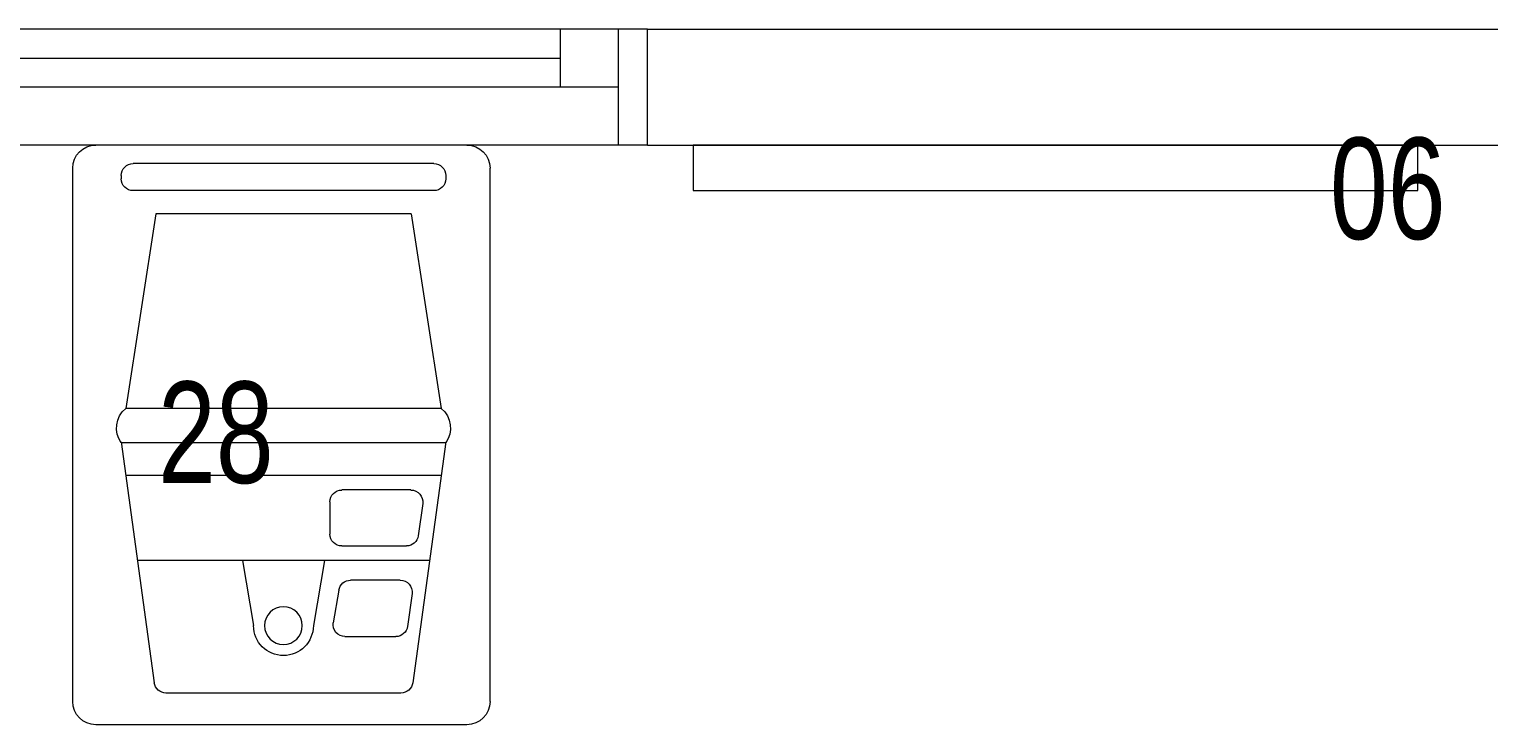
# Model space of a CAD drawing. Header units: millimetres. Extents: x -2143172 to 5255, y -610845 to 279739.
# Drawn here: x -1257832 to -1256573, y -27465 to -26865 of the extents above; entities that cross this region are included whole.
import ezdxf

# ---------------------------------------------------------------- set-up
doc = ezdxf.new("R2010")
doc.units = ezdxf.units.MM
doc.header["$LTSCALE"] = 30
doc.layers.get('0').update_dxf_attribs({"lineweight": 5})
for name, color, linetype, lineweight in [('72_EGR_EQP_TAG', 142, 'Continuous', 5), ('Aluminum', 7, 'Continuous', 5), ('LOADING', 163, 'Continuous', 5), ('Walls', 32, 'Continuous', 5)]:
    doc.layers.add(name, color=color, linetype=linetype, lineweight=lineweight)
doc.styles.add('X3G_ENTITY_257CFD', font='swisscl.ttf', dxfattribs={"height": 200})

# ---------------------------------------------------------------- blocks, each defined once
blk = doc.blocks.new('*X58')
at = {"color": 0}
for p, q in [((5, 3), (5, 3)), ((5, 3), (5, 3)), ((5, 3), (5, 3)), ((5, 3), (5, 3)), ((5, 3), (5, 3)), ((5, 3), (5, 3)), ((5, 3), (5, 3)), ((5, 3), (5, 3)), ((5, 3), (5, 3)), ((5, 3), (5, 3)), ((5, 3), (5, 3)), ((5, 3), (5, 3)), ((5, 3), (5, 3)), ((5, 3), (5, 3)), ((5, 3), (5, 3)), ((5, 3), (5, 3)), ((5, 3), (5, 3)), ((5, 3), (5, 3)), ((5, 3), (5, 3)), ((5, 3), (5, 3)), ((5, 3), (5, 3)), ((5, 3), (5, 3)), ((5, 3), (5, 3)), ((5, 3), (5, 3)), ((5, 3), (5, 3)), ((5, 3), (5, 3)), ((5, 3), (5, 3)), ((5, 3), (5, 3)), ((5, 3), (5, 3)), ((5, 3), (5, 3)), ((5, 3), (5, 3)), ((5, 3), (5, 3)), ((5, 3), (5, 3)), ((5, 3), (5, 3)), ((5, 3), (5, 3)), ((5, 3), (5, 3)), ((5, 3), (5, 3)), ((5, 3), (5, 3)), ((5, 3), (5, 3)), ((5, 3), (5, 3)), ((5, 3), (5, 3)), ((5, 3), (5, 3)), ((5, 3), (5, 3)), ((5, 3), (5, 3)), ((5, 3), (5, 3)), ((5, 3), (5, 3)), ((5, 3), (5, 3)), ((5, 3), (5, 3)), ((5, 3), (5, 3)), ((5, 3), (5, 3)), ((5, 3), (5, 3)), ((5, 3), (5, 3)), ((5, 3), (5, 3)), ((5, 3), (5, 3)), ((5, 3), (5, 3)), ((5, 3), (5, 3)), ((5, 3), (5, 3)), ((5, 3), (5, 3)), ((5, 3), (5, 3)), ((5, 3), (5, 3)), ((5, 3), (5, 3)), ((5, 3), (5, 3)), ((5, 3), (5, 3)), ((5, 3), (5, 3)), ((5, 3), (5, 3)), ((5, 3), (5, 3)), ((6, 3), (5, 3)), ((5, 3), (5, 3)), ((6, 3), (5, 3)), ((5, 3), (5, 3)), ((6, 3), (5, 3)), ((5, 3), (5, 3)), ((6, 3), (5, 3)), ((5, 3), (5, 3)), ((5, 3), (5, 3)), ((5, 3), (5, 3)), ((5, 3), (5, 3)), ((5, 3), (5, 3)), ((5, 3), (5, 3)), ((5, 3), (5, 3)), ((5, 3), (5, 3)), ((5, 3), (5, 3)), ((5, 3), (5, 3)), ((5, 3), (5, 3)), ((5, 3), (5, 3)), ((5, 3), (5, 3)), ((5, 3), (5, 3)), ((5, 3), (5, 3)), ((5, 3), (5, 3)), ((5, 3), (5, 3)), ((5, 3), (5, 3)), ((5, 3), (5, 3)), ((5, 3), (5, 3)), ((5, 3), (5, 3)), ((5, 3), (5, 3)), ((5, 3), (5, 3)), ((6, 3), (6, 3)), ((6, 3), (6, 3)), ((6, 3), (6, 3)), ((6, 3), (6, 3)), ((6, 3), (6, 3)), ((6, 3), (6, 3)), ((6, 3), (6, 3)), ((6, 3), (6, 3)), ((6, 3), (6, 3)), ((6, 3), (6, 3)), ((6, 3), (6, 3)), ((6, 3), (6, 3)), ((6, 3), (6, 3)), ((6, 3), (6, 3)), ((6, 3), (6, 3)), ((6, 3), (6, 3)), ((6, 3), (6, 3)), ((6, 3), (6, 3)), ((6, 3), (6, 3)), ((6, 3), (6, 3)), ((6, 3), (6, 3)), ((6, 3), (6, 3)), ((6, 3), (6, 3)), ((6, 3), (6, 3)), ((6, 3), (6, 3)), ((6, 3), (6, 3)), ((6, 3), (6, 3)), ((6, 3), (6, 3)), ((6, 3), (6, 3)), ((6, 3), (6, 3)), ((6, 3), (6, 3)), ((6, 3), (6, 3)), ((6, 3), (6, 3)), ((6, 3), (6, 3)), ((6, 3), (6, 3)), ((6, 3), (6, 3)), ((6, 3), (6, 3)), ((6, 3), (6, 3)), ((6, 3), (6, 3)), ((6, 3), (6, 3)), ((6, 3), (6, 3)), ((6, 3), (6, 3)), ((6, 3), (6, 3)), ((6, 3), (6, 3)), ((6, 3), (6, 3)), ((6, 3), (6, 3)), ((6, 3), (6, 3)), ((6, 3), (6, 3)), ((6, 3), (6, 3)), ((6, 3), (6, 3)), ((6, 3), (6, 3)), ((6, 3), (6, 3)), ((6, 3), (6, 3)), ((6, 3), (6, 3)), ((6, 3), (6, 3)), ((6, 3), (6, 3)), ((6, 3), (6, 3)), ((6, 3), (6, 3)), ((6, 3), (6, 3)), ((6, 3), (6, 3)), ((6, 3), (6, 3)), ((6, 3), (6, 3)), ((6, 3), (6, 3)), ((6, 3), (6, 3)), ((6, 3), (6, 3)), ((6, 3), (6, 3)), ((6, 3), (6, 3)), ((6, 3), (6, 3)), ((6, 3), (6, 3)), ((6, 3), (6, 3)), ((6, 3), (6, 3)), ((6, 3), (6, 3)), ((6, 3), (6, 3)), ((6, 3), (6, 3)), ((6, 3), (6, 3)), ((6, 3), (6, 3)), ((6, 3), (6, 3)), ((6, 3), (6, 3)), ((6, 3), (6, 3)), ((6, 3), (6, 3)), ((6, 3), (6, 3)), ((6, 3), (6, 3)), ((6, 3), (6, 3)), ((6, 3), (6, 3)), ((6, 3), (6, 3)), ((6, 3), (6, 3)), ((6, 3), (6, 3)), ((6, 3), (6, 3)), ((6, 3), (6, 3)), ((6, 3), (6, 3)), ((6, 3), (6, 3)), ((6, 3), (6, 3)), ((6, 3), (6, 3)), ((6, 3), (6, 3)), ((6, 3), (6, 3)), ((6, 3), (6, 3)), ((6, 3), (6, 3)), ((6, 3), (6, 3)), ((6, 3), (6, 3)), ((6, 3), (6, 3)), ((6, 3), (6, 3)), ((6, 3), (6, 3)), ((6, 3), (6, 3)), ((6, 3), (6, 3)), ((6, 3), (6, 3)), ((6, 3), (6, 3)), ((6, 3), (6, 3)), ((6, 3), (6, 3)), ((6, 3), (6, 3)), ((6, 3), (6, 3)), ((6, 3), (6, 3)), ((6, 3), (6, 3)), ((6, 3), (6, 3)), ((6, 3), (6, 3)), ((6, 3), (6, 3)), ((6, 3), (6, 3)), ((6, 3), (6, 3)), ((6, 3), (6, 3)), ((6, 3), (6, 3)), ((6, 3), (6, 3)), ((6, 3), (6, 3)), ((6, 3), (6, 3)), ((6, 3), (6, 3)), ((6, 3), (6, 3)), ((6, 3), (6, 3)), ((6, 3), (6, 3)), ((6, 3), (6, 3)), ((6, 3), (6, 3)), ((6, 3), (6, 3)), ((6, 3), (6, 3)), ((6, 3), (6, 3)), ((6, 3), (6, 3)), ((6, 3), (6, 3)), ((6, 3), (6, 3)), ((6, 3), (6, 3)), ((6, 3), (6, 3)), ((6, 3), (6, 3)), ((6, 3), (6, 3)), ((6, 3), (6, 3)), ((6, 3), (6, 3)), ((6, 3), (6, 3)), ((6, 3), (6, 3)), ((6, 3), (6, 3)), ((6, 3), (6, 3)), ((6, 3), (6, 3)), ((6, 3), (6, 3)), ((6, 3), (6, 3)), ((6, 3), (6, 3)), ((6, 3), (6, 3)), ((6, 3), (6, 3)), ((6, 3), (6, 3)), ((6, 3), (6, 3)), ((6, 3), (6, 3)), ((6, 3), (6, 3)), ((6, 3), (6, 3)), ((6, 3), (6, 3)), ((6, 3), (6, 3)), ((6, 3), (6, 3)), ((6, 3), (6, 3)), ((6, 3), (6, 3)), ((6, 3), (6, 3)), ((6, 3), (6, 3)), ((6, 3), (6, 3)), ((6, 3), (6, 3)), ((6, 3), (6, 3)), ((6, 3), (6, 3)), ((6, 3), (6, 3)), ((6, 3), (6, 3)), ((6, 3), (6, 3)), ((6, 3), (6, 3)), ((6, 3), (6, 3)), ((6, 3), (6, 3)), ((6, 3), (6, 3)), ((6, 3), (6, 3)), ((6, 3), (6, 3)), ((6, 3), (6, 3)), ((6, 3), (6, 3)), ((6, 3), (6, 3)), ((6, 3), (6, 3)), ((6, 3), (6, 3)), ((6, 3), (6, 3)), ((6, 3), (6, 3)), ((6, 3), (6, 3)), ((6, 3), (6, 3)), ((6, 3), (6, 3)), ((6, 3), (6, 3)), ((6, 3), (6, 3)), ((6, 3), (6, 3)), ((6, 3), (6, 3)), ((6, 3), (6, 3)), ((6, 3), (6, 3)), ((6, 3), (6, 3)), ((6, 3), (6, 3)), ((6, 3), (6, 3)), ((6, 3), (6, 3)), ((6, 3), (6, 3)), ((6, 3), (6, 3)), ((6, 3), (6, 3)), ((6, 3), (6, 3)), ((6, 3), (6, 3)), ((6, 3), (6, 3)), ((6, 3), (6, 3)), ((6, 3), (6, 3)), ((6, 3), (6, 3)), ((6, 3), (5, 3)), ((6, 3), (5, 3)), ((6, 3), (5, 3)), ((6, 3), (5, 3)), ((6, 3), (5, 3)), ((6, 3), (6, 3)), ((6, 3), (6, 3)), ((6, 3), (6, 3)), ((6, 3), (6, 3)), ((6, 3), (6, 3)), ((6, 3), (6, 3)), ((6, 3), (6, 3)), ((6, 3), (6, 3)), ((6, 3), (6, 3)), ((6, 3), (6, 3)), ((6, 3), (6, 3)), ((6, 3), (6, 3)), ((6, 3), (6, 3)), ((6, 3), (6, 3)), ((6, 3), (6, 3)), ((6, 3), (6, 3)), ((6, 3), (6, 3)), ((6, 3), (6, 3)), ((6, 3), (6, 3)), ((6, 3), (6, 3)), ((6, 3), (6, 3)), ((6, 3), (6, 3)), ((6, 3), (6, 3)), ((6, 3), (6, 3)), ((6, 3), (6, 3)), ((6, 3), (6, 3)), ((6, 3), (6, 3)), ((6, 3), (6, 3)), ((6, 3), (6, 3)), ((6, 3), (6, 3)), ((6, 3), (6, 3)), ((6, 3), (6, 3)), ((6, 3), (6, 3)), ((6, 3), (6, 3)), ((6, 3), (6, 3)), ((6, 3), (6, 3)), ((6, 3), (6, 3)), ((6, 3), (6, 3)), ((6, 3), (6, 3)), ((6, 3), (6, 3)), ((6, 3), (6, 3)), ((6, 3), (6, 3)), ((6, 3), (6, 3)), ((6, 3), (6, 3)), ((6, 3), (6, 3)), ((6, 3), (6, 3)), ((6, 3), (6, 3)), ((6, 3), (6, 3)), ((6, 3), (6, 3)), ((6, 3), (6, 3)), ((6, 3), (6, 3)), ((6, 3), (6, 3)), ((6, 3), (6, 3)), ((6, 3), (6, 3)), ((6, 3), (6, 3)), ((6, 3), (6, 3)), ((6, 3), (6, 3)), ((6, 3), (6, 3)), ((6, 3), (6, 3)), ((6, 3), (6, 3)), ((6, 3), (6, 3)), ((6, 3), (6, 3)), ((6, 3), (6, 3)), ((6, 3), (6, 3)), ((6, 3), (6, 3)), ((6, 3), (6, 3)), ((6, 3), (6, 3)), ((6, 3), (6, 3)), ((6, 3), (6, 3)), ((6, 3), (6, 3)), ((6, 3), (6, 3)), ((6, 3), (6, 3)), ((6, 3), (6, 3)), ((6, 3), (6, 3)), ((6, 3), (6, 3)), ((6, 3), (6, 3)), ((6, 3), (6, 3)), ((6, 3), (6, 3)), ((6, 3), (6, 3)), ((6, 3), (6, 3)), ((6, 3), (6, 3)), ((6, 3), (6, 3)), ((6, 3), (6, 3)), ((6, 3), (6, 3)), ((6, 3), (6, 3)), ((6, 3), (6, 3)), ((6, 3), (6, 3)), ((6, 3), (6, 3)), ((6, 3), (6, 3)), ((6, 3), (6, 3)), ((6, 3), (6, 3)), ((6, 3), (6, 3)), ((6, 3), (6, 3)), ((6, 3), (6, 3)), ((6, 3), (6, 3)), ((6, 3), (6, 3)), ((6, 3), (6, 3)), ((6, 3), (6, 3)), ((6, 3), (6, 3)), ((6, 3), (6, 3)), ((6, 3), (6, 3)), ((6, 3), (6, 3)), ((6, 3), (6, 3)), ((6, 3), (6, 3)), ((6, 3), (6, 3)), ((6, 3), (6, 3)), ((6, 3), (6, 3)), ((6, 3), (6, 3)), ((6, 3), (6, 3)), ((6, 3), (6, 3)), ((6, 3), (6, 3)), ((6, 3), (6, 3)), ((6, 3), (6, 3)), ((6, 3), (6, 3)), ((6, 3), (6, 3)), ((6, 3), (6, 3)), ((6, 3), (6, 3)), ((6, 3), (6, 3)), ((6, 3), (6, 3)), ((6, 3), (6, 3)), ((6, 3), (6, 3)), ((6, 3), (6, 3)), ((6, 3), (6, 3)), ((6, 3), (6, 3)), ((6, 3), (6, 3)), ((6, 3), (6, 3)), ((6, 3), (6, 3)), ((6, 3), (6, 3)), ((6, 3), (6, 3)), ((6, 3), (6, 3)), ((6, 3), (6, 3)), ((6, 3), (6, 3)), ((6, 3), (6, 3)), ((6, 3), (6, 3)), ((6, 3), (6, 3)), ((6, 3), (6, 3)), ((6, 3), (6, 3)), ((6, 3), (6, 3)), ((6, 3), (6, 3)), ((6, 3), (6, 3)), ((6, 3), (6, 3)), ((6, 3), (6, 3)), ((6, 3), (6, 3)), ((6, 3), (6, 3)), ((6, 3), (6, 3)), ((6, 3), (6, 3)), ((6, 3), (6, 3)), ((6, 3), (6, 3)), ((6, 3), (6, 3)), ((6, 3), (6, 3)), ((6, 3), (6, 3)), ((6, 3), (6, 3)), ((6, 3), (6, 3)), ((6, 3), (6, 3)), ((6, 3), (6, 3)), ((6, 3), (6, 3)), ((6, 3), (6, 3)), ((6, 3), (6, 3)), ((6, 3), (6, 3)), ((6, 3), (6, 3)), ((6, 3), (6, 3)), ((6, 3), (6, 3)), ((6, 3), (6, 3)), ((6, 3), (6, 3)), ((6, 3), (6, 3)), ((6, 3), (6, 3)), ((6, 3), (6, 3)), ((6, 3), (6, 3)), ((6, 3), (6, 3)), ((6, 3), (6, 3)), ((6, 3), (6, 3)), ((6, 3), (6, 3)), ((6, 3), (6, 3)), ((6, 3), (6, 3)), ((6, 3), (6, 3)), ((6, 3), (6, 3)), ((6, 3), (6, 3)), ((6, 3), (6, 3)), ((6, 3), (6, 3)), ((6, 3), (6, 3)), ((6, 3), (6, 3)), ((6, 3), (6, 3)), ((6, 3), (6, 3)), ((6, 3), (6, 3)), ((6, 3), (6, 3)), ((6, 3), (6, 3)), ((6, 3), (6, 3)), ((6, 3), (6, 3)), ((6, 3), (6, 3)), ((6, 3), (6, 3)), ((6, 3), (6, 3)), ((6, 3), (6, 3)), ((6, 3), (6, 3)), ((6, 3), (6, 3)), ((6, 3), (6, 3)), ((6, 3), (6, 3)), ((6, 3), (6, 3)), ((6, 3), (6, 3)), ((6, 3), (6, 3)), ((6, 3), (6, 3)), ((6, 3), (6, 3)), ((6, 3), (6, 3)), ((6, 3), (6, 3)), ((6, 3), (6, 3)), ((6, 3), (6, 3)), ((6, 3), (6, 3)), ((6, 3), (6, 3)), ((6, 3), (6, 3)), ((6, 3), (6, 3)), ((6, 3), (6, 3)), ((6, 3), (6, 3)), ((6, 3), (6, 3)), ((6, 3), (6, 3)), ((6, 3), (6, 3)), ((6, 3), (6, 3)), ((6, 3), (6, 3)), ((6, 3), (6, 3)), ((6, 3), (6, 3)), ((6, 3), (6, 3)), ((6, 3), (6, 3)), ((6, 3), (6, 3)), ((6, 3), (6, 3)), ((6, 3), (6, 3)), ((6, 3), (6, 3)), ((6, 3), (6, 3)), ((6, 3), (6, 3)), ((6, 3), (6, 3)), ((6, 3), (6, 3)), ((6, 3), (6, 3)), ((6, 3), (6, 3)), ((6, 3), (6, 3)), ((6, 3), (6, 3)), ((6, 3), (6, 3)), ((6, 3), (6, 3)), ((6, 3), (6, 3)), ((6, 3), (6, 3)), ((6, 3), (6, 3)), ((6, 3), (6, 3)), ((6, 3), (6, 3)), ((6, 3), (6, 3)), ((6, 3), (6, 3)), ((6, 3), (6, 3)), ((6, 3), (6, 3)), ((6, 3), (6, 3)), ((6, 3), (6, 3)), ((6, 3), (6, 3)), ((6, 3), (6, 3)), ((6, 3), (6, 3)), ((6, 3), (6, 3)), ((6, 3), (6, 3)), ((6, 3), (6, 3)), ((6, 3), (6, 3)), ((6, 3), (6, 3)), ((6, 3), (6, 3)), ((6, 3), (6, 3)), ((6, 3), (6, 3)), ((6, 3), (6, 3)), ((6, 3), (6, 3)), ((6, 3), (6, 3)), ((6, 3), (6, 3)), ((6, 3), (6, 3)), ((6, 3), (6, 3)), ((6, 3), (6, 3)), ((6, 3), (6, 3)), ((6, 3), (6, 3)), ((6, 3), (6, 3)), ((6, 3), (6, 3)), ((6, 3), (6, 3)), ((6, 3), (6, 3)), ((6, 3), (6, 3)), ((6, 3), (6, 3)), ((6, 3), (6, 3)), ((6, 3), (6, 3)), ((6, 3), (6, 3)), ((6, 3), (6, 3)), ((6, 3), (6, 3)), ((6, 3), (6, 3)), ((6, 3), (6, 3)), ((6, 3), (6, 3)), ((6, 3), (6, 3)), ((6, 3), (6, 3)), ((6, 3), (6, 3)), ((6, 3), (6, 3)), ((6, 3), (6, 3)), ((6, 3), (6, 3)), ((6, 3), (6, 3)), ((6, 3), (6, 3)), ((6, 3), (6, 3)), ((6, 3), (6, 3)), ((6, 3), (6, 3)), ((6, 3), (6, 3)), ((6, 3), (6, 3)), ((6, 3), (6, 3)), ((6, 3), (6, 3)), ((6, 3), (6, 3)), ((6, 3), (6, 3)), ((6, 3), (6, 3)), ((6, 3), (6, 3)), ((6, 3), (6, 3)), ((6, 3), (6, 3)), ((6, 3), (6, 3)), ((6, 3), (6, 3)), ((6, 3), (6, 3)), ((6, 3), (6, 3)), ((6, 3), (6, 3)), ((6, 3), (6, 3)), ((6, 3), (6, 3)), ((6, 3), (6, 3)), ((6, 3), (6, 3)), ((6, 3), (6, 3)), ((6, 3), (6, 3)), ((6, 3), (6, 3)), ((6, 3), (6, 3)), ((6, 3), (6, 3)), ((6, 3), (6, 3)), ((6, 3), (6, 3)), ((6, 3), (6, 3))]:
    blk.add_line(p, q, dxfattribs=at)
blk = doc.blocks.new('*X59')
at = {"color": 0}
for p, q in [((13, 1), (13, 1)), ((13, 1), (13, 1)), ((13, 1), (13, 1)), ((13, 1), (13, 1)), ((13, 1), (13, 1)), ((13, 1), (13, 1)), ((13, 1), (13, 1)), ((13, 1), (13, 1)), ((13, 1), (13, 1)), ((13, 1), (13, 1)), ((13, 1), (13, 1)), ((13, 1), (13, 1)), ((13, 1), (13, 1)), ((13, 1), (13, 1)), ((13, 1), (13, 1)), ((13, 1), (14, 1)), ((13, 1), (14, 1)), ((13, 1), (14, 1)), ((13, 1), (13, 1)), ((13, 1), (13, 1)), ((13, 1), (13, 1)), ((13, 1), (13, 1)), ((13, 1), (13, 1)), ((13, 1), (13, 1)), ((13, 1), (13, 1)), ((13, 1), (13, 1)), ((13, 1), (13, 1)), ((13, 1), (13, 1)), ((13, 1), (13, 1)), ((13, 1), (13, 1)), ((13, 1), (13, 1)), ((13, 1), (13, 1)), ((13, 1), (13, 1)), ((13, 1), (13, 1)), ((13, 1), (13, 1)), ((13, 1), (13, 1)), ((13, 1), (13, 1)), ((13, 1), (13, 1)), ((13, 1), (13, 1)), ((13, 1), (13, 1)), ((13, 1), (13, 1)), ((13, 1), (13, 1)), ((13, 1), (13, 1)), ((13, 1), (13, 1)), ((13, 1), (13, 1)), ((13, 1), (13, 1)), ((13, 1), (13, 1)), ((13, 1), (13, 1)), ((13, 1), (13, 1)), ((13, 1), (13, 1)), ((13, 1), (13, 1)), ((13, 1), (13, 1)), ((13, 1), (13, 1)), ((13, 1), (13, 1)), ((13, 1), (13, 1)), ((13, 1), (13, 1)), ((13, 1), (13, 1)), ((13, 1), (13, 1)), ((13, 1), (13, 1)), ((13, 1), (13, 1)), ((13, 1), (13, 1)), ((13, 1), (13, 1)), ((13, 1), (13, 1)), ((13, 1), (13, 1)), ((13, 1), (13, 1)), ((13, 1), (13, 1)), ((13, 1), (13, 1)), ((13, 1), (13, 1)), ((13, 1), (13, 1)), ((13, 1), (13, 1)), ((13, 1), (13, 1)), ((13, 1), (13, 1)), ((13, 1), (13, 1)), ((13, 1), (13, 1)), ((13, 1), (13, 1)), ((13, 1), (13, 1)), ((13, 1), (13, 1)), ((13, 1), (13, 1)), ((13, 1), (13, 1)), ((13, 1), (13, 1)), ((13, 1), (13, 1)), ((13, 1), (13, 1)), ((13, 1), (13, 1)), ((13, 1), (13, 1)), ((13, 1), (13, 1)), ((13, 1), (13, 1)), ((13, 1), (13, 1)), ((13, 1), (13, 1)), ((13, 1), (13, 1)), ((13, 1), (13, 1)), ((13, 1), (13, 1)), ((13, 1), (13, 1)), ((13, 1), (13, 1)), ((13, 1), (13, 1)), ((13, 1), (13, 1)), ((13, 1), (13, 1)), ((13, 1), (13, 1)), ((13, 1), (13, 1)), ((13, 1), (13, 1)), ((13, 1), (13, 1)), ((13, 1), (13, 1)), ((13, 1), (13, 1)), ((13, 1), (13, 1)), ((13, 1), (13, 1)), ((13, 1), (13, 1)), ((13, 1), (13, 1)), ((13, 1), (13, 1)), ((13, 1), (13, 1)), ((13, 1), (13, 1)), ((13, 1), (13, 1)), ((13, 1), (13, 1)), ((13, 1), (13, 1)), ((13, 1), (13, 1)), ((13, 1), (13, 1)), ((13, 1), (13, 1)), ((13, 1), (13, 1)), ((13, 1), (13, 1)), ((13, 1), (13, 1)), ((13, 1), (13, 1)), ((13, 1), (13, 1)), ((13, 1), (13, 1)), ((13, 1), (13, 1)), ((13, 1), (13, 1)), ((13, 1), (14, 1)), ((13, 0), (13, 0)), ((13, 0), (13, 0)), ((13, 0), (13, 0)), ((13, 0), (13, 0)), ((13, 0), (13, 0)), ((13, 0), (13, 0)), ((13, 0), (13, 0)), ((13, 0), (13, 0)), ((13, 0), (13, 0)), ((13, 0), (13, 0)), ((13, 0), (13, 0)), ((13, 0), (13, 0)), ((13, 0), (13, 0)), ((13, 0), (13, 0)), ((13, 0), (13, 0)), ((13, 0), (13, 0)), ((13, 0), (13, 0)), ((13, 0), (13, 0)), ((13, 0), (13, 0)), ((13, 0), (13, 0)), ((13, 0), (13, 0)), ((13, 0), (13, 0)), ((13, 0), (13, 0)), ((13, 0), (13, 0)), ((13, 0), (13, 0)), ((13, 0), (13, 0)), ((13, 0), (13, 0)), ((13, 0), (13, 0)), ((13, 0), (13, 0)), ((13, 0), (13, 0)), ((13, 0), (13, 0)), ((13, 0), (13, 0)), ((13, 0), (13, 0)), ((13, 0), (13, 0)), ((13, 0), (13, 0)), ((13, 0), (13, 0)), ((13, 0), (13, 0)), ((13, 0), (13, 0)), ((13, 0), (13, 0)), ((13, 0), (13, 0)), ((13, 0), (13, 0)), ((13, 0), (13, 0)), ((13, 0), (13, 0)), ((13, 0), (13, 0)), ((13, 0), (13, 0)), ((13, 0), (13, 0)), ((13, 0), (13, 0)), ((13, 0), (13, 0)), ((13, 0), (14, 0)), ((13, 0), (14, 0)), ((13, 0), (13, 0)), ((13, 0), (14, 0)), ((14, 1), (14, 1)), ((14, 1), (14, 1)), ((14, 1), (14, 1)), ((14, 1), (14, 1)), ((14, 1), (14, 1)), ((14, 1), (14, 1)), ((14, 1), (14, 1)), ((14, 1), (14, 1)), ((14, 1), (14, 1)), ((14, 1), (14, 1)), ((14, 1), (14, 1)), ((14, 1), (14, 1)), ((14, 1), (14, 1)), ((14, 1), (14, 1)), ((14, 1), (14, 1)), ((14, 1), (14, 1)), ((14, 1), (14, 1)), ((14, 1), (14, 1)), ((14, 1), (14, 1)), ((14, 1), (14, 1)), ((14, 1), (14, 1)), ((14, 1), (14, 1)), ((14, 1), (14, 1)), ((14, 1), (14, 1)), ((14, 1), (14, 1)), ((14, 1), (14, 1)), ((14, 1), (14, 1)), ((14, 1), (14, 1)), ((14, 1), (14, 1)), ((14, 1), (14, 1)), ((14, 1), (14, 1)), ((14, 1), (14, 1)), ((14, 1), (14, 1)), ((14, 1), (14, 1)), ((14, 1), (14, 1)), ((14, 1), (14, 1)), ((14, 1), (14, 1)), ((14, 1), (14, 1)), ((14, 1), (14, 1)), ((14, 1), (14, 1)), ((14, 1), (14, 1)), ((14, 1), (14, 1)), ((14, 1), (14, 1)), ((14, 1), (14, 1)), ((14, 1), (14, 1)), ((14, 1), (14, 1)), ((14, 1), (14, 1)), ((14, 1), (14, 1)), ((14, 1), (14, 1)), ((14, 1), (14, 1)), ((14, 1), (14, 1)), ((14, 1), (14, 1)), ((14, 1), (14, 1)), ((14, 1), (14, 1)), ((14, 1), (14, 1)), ((14, 1), (14, 1)), ((14, 1), (14, 1)), ((14, 1), (14, 1)), ((14, 1), (14, 1)), ((14, 1), (14, 1)), ((14, 1), (14, 1)), ((14, 1), (14, 1)), ((14, 1), (14, 1)), ((14, 1), (14, 1)), ((14, 1), (14, 1)), ((14, 1), (14, 1)), ((14, 1), (14, 1)), ((14, 1), (14, 1)), ((14, 1), (14, 1)), ((14, 1), (14, 1)), ((14, 1), (14, 1)), ((14, 1), (14, 1)), ((14, 1), (14, 1)), ((14, 1), (14, 1)), ((14, 1), (14, 1)), ((14, 1), (14, 1)), ((14, 1), (14, 1)), ((14, 1), (14, 1)), ((14, 1), (14, 1)), ((14, 1), (14, 1)), ((14, 1), (14, 1)), ((14, 1), (14, 1)), ((14, 1), (14, 1)), ((14, 1), (14, 1)), ((14, 1), (14, 1)), ((14, 1), (14, 1)), ((14, 1), (14, 1)), ((14, 1), (14, 1)), ((14, 1), (14, 1)), ((14, 1), (14, 1)), ((14, 1), (14, 1)), ((14, 1), (14, 1)), ((14, 1), (14, 1)), ((14, 1), (14, 1)), ((14, 0), (14, 0)), ((14, 0), (14, 0)), ((14, 0), (14, 0)), ((14, 0), (14, 0)), ((14, 0), (14, 0)), ((14, 0), (14, 0)), ((14, 0), (14, 0)), ((14, 0), (14, 0)), ((14, 0), (14, 0)), ((14, 0), (14, 0)), ((14, 0), (14, 0)), ((14, 0), (14, 0)), ((14, 0), (14, 0)), ((14, 0), (14, 0)), ((14, 0), (14, 0)), ((14, 0), (14, 0)), ((14, 0), (14, 0)), ((14, 0), (14, 0)), ((14, 0), (14, 0)), ((14, 0), (14, 0)), ((14, 0), (14, 0)), ((14, 0), (14, 0)), ((14, 0), (14, 0)), ((14, 0), (14, 0)), ((14, 0), (14, 0)), ((14, 0), (14, 0)), ((14, 0), (14, 0)), ((14, 0), (14, 0)), ((14, 0), (14, 0)), ((14, 0), (14, 0)), ((14, 0), (14, 0)), ((14, 0), (14, 0)), ((14, 0), (14, 0)), ((14, 0), (14, 0)), ((14, 0), (14, 0)), ((14, 0), (14, 0)), ((14, 0), (14, 0)), ((14, 0), (14, 0)), ((14, 0), (14, 0)), ((14, 0), (14, 0)), ((14, 0), (14, 0)), ((14, 0), (14, 0)), ((14, 0), (14, 0)), ((14, 0), (14, 0)), ((14, 0), (14, 0)), ((14, 0), (14, 0)), ((14, 0), (14, 0)), ((14, 0), (14, 0)), ((13, 0), (13, 0)), ((13, 0), (14, 0)), ((13, 0), (13, 0)), ((13, 0), (14, 0)), ((13, 0), (13, 0)), ((13, 0), (14, 0)), ((13, 0), (13, 0)), ((13, 0), (13, 0)), ((13, 0), (13, 0)), ((13, 0), (13, 0)), ((13, 0), (14, 0)), ((13, 0), (13, 0)), ((13, 0), (14, 0)), ((13, 0), (13, 0)), ((13, 0), (14, 0)), ((13, 0), (13, 0)), ((13, 0), (14, 0)), ((13, 0), (13, 0)), ((13, 0), (14, 0)), ((13, 0), (13, 0)), ((13, 0), (14, 0)), ((13, 0), (13, 0)), ((13, 0), (14, 0)), ((13, 0), (13, 0)), ((13, 0), (13, 0)), ((13, 0), (13, 0)), ((13, 0), (14, 0)), ((13, 0), (13, 0)), ((13, 0), (14, 0)), ((13, 0), (13, 0)), ((13, 0), (14, 0)), ((13, 0), (13, 0)), ((13, 0), (14, 0)), ((13, 0), (13, 0)), ((13, 0), (13, 0)), ((13, 0), (13, 0)), ((13, 0), (13, 0)), ((13, 0), (13, 0)), ((13, 0), (13, 0)), ((13, 0), (13, 0)), ((13, 0), (13, 0)), ((13, 0), (13, 0)), ((13, 0), (13, 0)), ((13, 0), (13, 0)), ((13, 0), (13, 0)), ((13, 0), (13, 0)), ((13, 0), (13, 0)), ((13, 0), (13, 0)), ((13, 0), (13, 0)), ((13, 0), (13, 0)), ((13, 0), (13, 0)), ((13, 0), (13, 0)), ((13, 0), (13, 0)), ((13, 0), (13, 0)), ((13, 0), (13, 0)), ((13, 0), (13, 0)), ((13, 0), (13, 0)), ((13, 0), (13, 0)), ((13, 0), (13, 0)), ((13, 0), (13, 0)), ((13, 0), (13, 0)), ((13, 0), (13, 0)), ((13, 0), (13, 0)), ((13, 0), (13, 0)), ((13, -1), (13, -1)), ((13, -1), (13, -1)), ((13, -1), (13, -1)), ((13, -1), (13, -1)), ((13, -1), (13, -1)), ((13, -1), (14, -1)), ((13, -1), (13, -1)), ((14, 0), (14, 0)), ((14, 0), (14, 0)), ((14, 0), (14, 0)), ((14, 0), (14, 0)), ((14, 0), (14, 0)), ((14, 0), (14, 0)), ((14, 0), (14, 0)), ((14, 0), (14, 0)), ((14, 0), (14, 0)), ((14, 0), (14, 0)), ((14, 0), (14, 0)), ((14, 0), (14, 0)), ((14, 0), (14, 0)), ((14, 0), (14, 0)), ((14, 0), (14, 0)), ((13, 0), (14, 0)), ((14, 0), (14, 0)), ((14, 0), (14, 0)), ((14, 0), (14, 0)), ((14, 0), (14, 0)), ((14, 0), (14, 0)), ((14, 0), (14, 0)), ((14, 0), (14, 0)), ((14, 0), (14, 0)), ((14, 0), (14, 0)), ((14, 0), (14, 0)), ((14, 0), (14, 0)), ((14, 0), (14, 0)), ((14, 0), (14, 0)), ((14, 0), (14, 0)), ((14, 0), (14, 0)), ((14, 0), (14, 0)), ((14, 0), (14, 0)), ((14, 0), (14, 0)), ((14, 0), (14, 0)), ((14, 0), (14, 0)), ((14, 0), (14, 0)), ((14, 0), (14, 0)), ((14, 0), (14, 0)), ((14, 0), (14, 0)), ((14, 0), (14, 0)), ((14, 0), (14, 0)), ((14, 0), (14, 0)), ((14, 0), (14, 0)), ((14, 0), (14, 0)), ((14, 0), (14, 0)), ((14, 0), (14, 0)), ((14, 0), (14, 0)), ((14, 0), (14, 0)), ((14, 0), (14, 0)), ((14, -1), (14, -1)), ((14, -1), (14, -1)), ((14, -1), (14, -1)), ((14, -1), (14, -1)), ((14, -1), (14, -1))]:
    blk.add_line(p, q, dxfattribs=at)
blk = doc.blocks.new('ME13380B-P')
for p, q in [((-0.16, 0.5), (0.16, 0.5)), ((-0.18, 0.02), (-0.18, 0.48)), ((-0.1316, 0.484), (0.1279, 0.484)), ((0.18, 0.02), (0.18, 0.48)), ((-0.1418, 0.4738), (-0.1418, 0.4709)), ((0.1382, 0.4738), (0.1382, 0.4709)), ((-0.1316, 0.4607), (0.1279, 0.4607)), ((-0.1121, 0.4407), (-0.1379, 0.2729)), ((-0.1121, 0.4407), (0.1084, 0.4407)), ((0.1084, 0.4407), (0.1342, 0.2729)), ((-0.1379, 0.2729), (0.1342, 0.2729)), ((-0.1418, 0.244), (-0.1133, 0.0362)), ((-0.1417, 0.2432), (0.138, 0.2432)), ((0.1382, 0.244), (0.1096, 0.0362)), ((-0.1379, 0.2151), (0.1342, 0.2151)), ((-0.1118, 0.2026), (-0.0521, 0.2026)), ((-0.122, 0.1909), (-0.1181, 0.163)), ((-0.0418, 0.1923), (-0.0418, 0.1644)), ((-0.108, 0.1541), (-0.0521, 0.1541)), ((-0.1278, 0.1416), (0.1241, 0.1416)), ((-0.0371, 0.1416), (-0.0277, 0.0855)), ((0.0334, 0.1416), (0.024, 0.0855)), ((-0.1026, 0.1248), (-0.0597, 0.1248)), ((-0.0496, 0.1162), (-0.0448, 0.088)), ((-0.1128, 0.1131), (-0.1089, 0.0849)), ((-0.0549, 0.076), (-0.0988, 0.076)), ((-0.1032, 0.0273), (0.0995, 0.0273)), ((-0.16, 0), (0.16, 0))]:
    blk.add_line(p, q)
for points in [[(0.1084, 0.4407), (0.1084, 0.4407), (0.1084, 0.4407), (0.1084, 0.4407), (0.1084, 0.4407), (0.1084, 0.4407), (0.1084, 0.4407), (0.1084, 0.4407), (0.1084, 0.4407), (0.1084, 0.4407), (0.1084, 0.4407), (0.1084, 0.4407), (0.1084, 0.4407), (0.1084, 0.4407), (0.1084, 0.4407), (0.1084, 0.4407), (0.1084, 0.4407), (0.1084, 0.4407), (0.1084, 0.4407), (0.1084, 0.4407), (0.1084, 0.4407), (0.1084, 0.4407), (0.1084, 0.4407), (0.1084, 0.4407), (0.1084, 0.4407), (0.1084, 0.4407), (0.1084, 0.4407), (0.1084, 0.4407), (0.1084, 0.4407), (0.1084, 0.4407), (0.1084, 0.4407), (0.1084, 0.4407), (0.1084, 0.4407), (0.1084, 0.4407), (0.1084, 0.4407), (0.1084, 0.4407), (0.1084, 0.4407), (0.1084, 0.4407), (0.1084, 0.4407), (0.1084, 0.4407), (0.1084, 0.4407), (0.1084, 0.4407), (0.1084, 0.4407), (0.1084, 0.4407), (0.1084, 0.4407), (0.1084, 0.4407), (0.1084, 0.4407), (0.1084, 0.4407), (0.1084, 0.4407), (0.1084, 0.4407), (0.1084, 0.4407), (0.1084, 0.4407), (0.1084, 0.4407), (0.1084, 0.4407), (0.1084, 0.4407), (0.1084, 0.4407), (0.1084, 0.4407), (0.1084, 0.4407), (0.1084, 0.4407), (0.1084, 0.4407), (0.1084, 0.4407), (0.1084, 0.4407), (0.1084, 0.4407), (0.1084, 0.4407), (0.1084, 0.4407), (0.1084, 0.4407), (0.1084, 0.4407), (0.1084, 0.4407), (0.1084, 0.4407), (0.1084, 0.4407), (0.1084, 0.4407), (0.1084, 0.4407), (0.1084, 0.4407), (0.1084, 0.4407), (0.1084, 0.4407), (0.1084, 0.4407), (0.1084, 0.4407), (0.1084, 0.4407), (0.1084, 0.4407), (0.1084, 0.4407), (0.1084, 0.4407), (0.1084, 0.4407), (0.1084, 0.4407), (0.1084, 0.4407), (0.1084, 0.4407), (0.1084, 0.4407), (0.1084, 0.4407), (0.1084, 0.4407), (0.1084, 0.4407), (0.1084, 0.4407), (0.1084, 0.4407), (0.1084, 0.4407), (0.1084, 0.4407), (0.1084, 0.4407), (0.1084, 0.4407), (0.1084, 0.4407), (0.1084, 0.4407), (0.1084, 0.4407), (0.1084, 0.4407), (0.1084, 0.4407), (0.1084, 0.4407), (0.1084, 0.4407), (0.1084, 0.4407), (0.1084, 0.4407), (0.1084, 0.4407), (0.1084, 0.4407), (0.1084, 0.4407), (0.1084, 0.4407), (0.1084, 0.4407), (0.1084, 0.4407), (0.1084, 0.4407), (0.1084, 0.4407), (0.1084, 0.4407), (0.1084, 0.4407), (0.1084, 0.4407), (0.1084, 0.4407), (0.1084, 0.4407), (0.1084, 0.4407), (0.1084, 0.4407), (0.1084, 0.4407), (0.1084, 0.4407), (0.1084, 0.4407), (0.1084, 0.4407), (0.1084, 0.4407), (0.1084, 0.4407), (0.1084, 0.4407), (0.1084, 0.4407), (0.1084, 0.4407), (0.1084, 0.4407), (0.1084, 0.4407), (0.1084, 0.4407), (0.1084, 0.4407), (0.1084, 0.4407), (0.1084, 0.4407), (0.1084, 0.4407), (0.1084, 0.4407), (0.1084, 0.4407), (0.1084, 0.4407), (0.1084, 0.4407), (0.1084, 0.4407), (0.1084, 0.4407), (0.1084, 0.4407), (0.1084, 0.4407), (0.1084, 0.4407), (0.1084, 0.4407), (0.1084, 0.4407), (0.1084, 0.4407), (0.1084, 0.4407), (0.1084, 0.4407), (0.1084, 0.4407), (0.1084, 0.4407), (0.1084, 0.4407), (0.1084, 0.4407), (0.1084, 0.4407), (0.1084, 0.4407), (0.1084, 0.4407), (0.1084, 0.4407), (0.1084, 0.4407), (0.1084, 0.4407), (0.1084, 0.4407), (0.1084, 0.4407), (0.1084, 0.4407), (0.1084, 0.4407), (0.1084, 0.4407), (0.1084, 0.4407), (0.1084, 0.4407), (0.1084, 0.4407), (0.1084, 0.4407), (0.1084, 0.4407), (0.1084, 0.4407), (0.1084, 0.4407), (0.1084, 0.4407), (0.1084, 0.4407), (0.1084, 0.4407), (0.1084, 0.4407), (0.1084, 0.4407), (0.1084, 0.4407), (0.1084, 0.4407), (0.1084, 0.4407), (0.1084, 0.4407), (0.1084, 0.4407), (0.1084, 0.4407), (0.1084, 0.4407), (0.1084, 0.4407), (0.1084, 0.4407), (0.1084, 0.4407), (0.1084, 0.4407), (0.1084, 0.4407), (0.1084, 0.4407), (0.1084, 0.4407), (0.1084, 0.4407), (0.1084, 0.4407), (0.1084, 0.4407), (0.1084, 0.4407), (0.1084, 0.4407), (0.1084, 0.4407), (0.1084, 0.4407), (0.1084, 0.4407), (0.1084, 0.4407), (0.1084, 0.4407), (0.1084, 0.4407), (0.1084, 0.4407), (0.1084, 0.4407), (0.1084, 0.4407), (0.1084, 0.4407), (0.1084, 0.4407), (0.1084, 0.4407), (0.1084, 0.4407), (0.1084, 0.4407), (0.1084, 0.4407), (0.1084, 0.4407), (0.1084, 0.4407), (0.1084, 0.4407), (0.1084, 0.4407), (0.1084, 0.4407), (0.1084, 0.4407), (0.1084, 0.4407), (0.1084, 0.4407), (0.1084, 0.4407), (0.1084, 0.4407), (0.1084, 0.4407), (0.1084, 0.4407), (0.1084, 0.4407), (0.1084, 0.4407), (0.1084, 0.4407), (0.1084, 0.4407), (0.1084, 0.4407), (0.1084, 0.4407), (0.1084, 0.4407), (0.1084, 0.4407), (0.1084, 0.4407), (0.1084, 0.4407), (0.1084, 0.4407), (0.1084, 0.4407), (0.1084, 0.4407), (0.1084, 0.4407), (0.1084, 0.4407), (0.1084, 0.4407), (0.1084, 0.4407), (0.1084, 0.4407), (0.1084, 0.4407), (0.1084, 0.4407), (0.1084, 0.4407), (0.1084, 0.4407), (0.1084, 0.4407), (0.1084, 0.4407), (0.1084, 0.4407), (0.1084, 0.4407), (0.1084, 0.4407), (0.1084, 0.4407), (0.1084, 0.4407), (0.1084, 0.4407), (0.1084, 0.4407), (0.1084, 0.4407), (0.1084, 0.4407), (0.1084, 0.4407), (0.1084, 0.4407), (0.1084, 0.4407), (0.1084, 0.4407), (0.1084, 0.4407), (0.1084, 0.4407), (0.1084, 0.4407), (0.1084, 0.4407), (0.1084, 0.4407), (0.1084, 0.4407), (0.1084, 0.4407), (0.1084, 0.4407), (0.1084, 0.4407), (0.1084, 0.4407), (0.1084, 0.4407), (0.1084, 0.4407), (0.1084, 0.4407), (0.1084, 0.4407), (0.1084, 0.4407), (0.1084, 0.4407), (0.1084, 0.4407), (0.1084, 0.4407)], [(0.1084, 0.4407), (0.1084, 0.4407), (0.1084, 0.4407), (0.1084, 0.4407), (0.1084, 0.4407), (0.1084, 0.4407), (0.1084, 0.4407), (0.1084, 0.4407), (0.1084, 0.4407), (0.1084, 0.4407), (0.1084, 0.4407), (0.1084, 0.4407), (0.1084, 0.4407), (0.1084, 0.4407), (0.1084, 0.4407), (0.1084, 0.4407), (0.1084, 0.4407), (0.1084, 0.4407), (0.1084, 0.4407), (0.1084, 0.4407), (0.1084, 0.4407), (0.1084, 0.4407), (0.1084, 0.4407), (0.1084, 0.4407), (0.1084, 0.4407), (0.1084, 0.4407), (0.1084, 0.4407), (0.1084, 0.4407), (0.1084, 0.4407), (0.1084, 0.4407), (0.1084, 0.4407), (0.1084, 0.4407), (0.1084, 0.4407), (0.1084, 0.4407), (0.1084, 0.4407), (0.1084, 0.4407), (0.1084, 0.4407), (0.1084, 0.4407), (0.1084, 0.4407), (0.1084, 0.4407), (0.1084, 0.4407), (0.1084, 0.4407), (0.1084, 0.4407), (0.1084, 0.4407), (0.1084, 0.4407), (0.1084, 0.4407), (0.1084, 0.4407), (0.1084, 0.4407), (0.1084, 0.4407), (0.1084, 0.4407), (0.1084, 0.4407), (0.1084, 0.4407), (0.1084, 0.4407), (0.1084, 0.4407), (0.1084, 0.4407), (0.1084, 0.4407), (0.1084, 0.4407), (0.1084, 0.4407), (0.1084, 0.4407), (0.1084, 0.4407), (0.1084, 0.4407), (0.1084, 0.4407), (0.1084, 0.4407), (0.1084, 0.4407), (0.1084, 0.4407), (0.1084, 0.4407), (0.1084, 0.4407), (0.1084, 0.4407), (0.1084, 0.4407), (0.1084, 0.4407), (0.1084, 0.4407), (0.1084, 0.4407), (0.1084, 0.4407), (0.1084, 0.4407), (0.1084, 0.4407), (0.1084, 0.4407), (0.1084, 0.4407), (0.1084, 0.4407), (0.1084, 0.4407), (0.1084, 0.4407), (0.1084, 0.4407), (0.1084, 0.4407), (0.1084, 0.4407), (0.1084, 0.4407), (0.1084, 0.4407), (0.1084, 0.4407), (0.1084, 0.4407), (0.1084, 0.4407), (0.1084, 0.4407), (0.1084, 0.4407), (0.1084, 0.4407), (0.1084, 0.4407), (0.1084, 0.4407), (0.1084, 0.4407), (0.1084, 0.4407), (0.1084, 0.4407), (0.1084, 0.4407), (0.1084, 0.4407), (0.1084, 0.4407), (0.1084, 0.4407), (0.1084, 0.4407), (0.1084, 0.4407), (0.1084, 0.4407), (0.1084, 0.4407), (0.1084, 0.4407), (0.1084, 0.4407), (0.1084, 0.4407), (0.1084, 0.4407), (0.1084, 0.4407), (0.1084, 0.4407), (0.1084, 0.4407), (0.1084, 0.4407), (0.1084, 0.4407), (0.1084, 0.4407), (0.1084, 0.4407), (0.1084, 0.4407), (0.1084, 0.4407), (0.1084, 0.4407), (0.1084, 0.4407), (0.1084, 0.4407), (0.1084, 0.4407), (0.1084, 0.4407), (0.1084, 0.4407), (0.1084, 0.4407), (0.1084, 0.4407), (0.1084, 0.4407), (0.1084, 0.4407), (0.1084, 0.4407), (0.1084, 0.4407), (0.1084, 0.4407), (0.1084, 0.4407), (0.1084, 0.4407), (0.1084, 0.4407), (0.1084, 0.4407), (0.1084, 0.4407), (0.1084, 0.4407), (0.1084, 0.4407), (0.1084, 0.4407), (0.1084, 0.4407), (0.1084, 0.4407), (0.1084, 0.4407), (0.1084, 0.4407), (0.1084, 0.4407), (0.1084, 0.4407), (0.1084, 0.4407), (0.1084, 0.4407), (0.1084, 0.4407), (0.1084, 0.4407), (0.1084, 0.4407), (0.1084, 0.4407), (0.1084, 0.4407), (0.1084, 0.4407), (0.1084, 0.4407), (0.1084, 0.4407), (0.1084, 0.4407), (0.1084, 0.4407), (0.1084, 0.4407), (0.1084, 0.4407), (0.1084, 0.4407), (0.1084, 0.4407), (0.1084, 0.4407), (0.1084, 0.4407), (0.1084, 0.4407), (0.1084, 0.4407), (0.1084, 0.4407), (0.1084, 0.4407), (0.1084, 0.4407), (0.1084, 0.4407), (0.1084, 0.4407), (0.1084, 0.4407), (0.1084, 0.4407), (0.1084, 0.4407), (0.1084, 0.4407), (0.1084, 0.4407), (0.1084, 0.4407), (0.1084, 0.4407), (0.1084, 0.4407), (0.1084, 0.4407), (0.1084, 0.4407), (0.1084, 0.4407), (0.1084, 0.4407), (0.1084, 0.4407), (0.1084, 0.4407), (0.1084, 0.4407), (0.1084, 0.4407), (0.1084, 0.4407), (0.1084, 0.4407), (0.1084, 0.4407), (0.1084, 0.4407), (0.1084, 0.4407), (0.1084, 0.4407), (0.1084, 0.4407), (0.1084, 0.4407), (0.1084, 0.4407), (0.1084, 0.4407), (0.1084, 0.4407), (0.1084, 0.4407), (0.1084, 0.4407), (0.1084, 0.4407), (0.1084, 0.4407), (0.1084, 0.4407), (0.1084, 0.4407), (0.1084, 0.4407), (0.1084, 0.4407), (0.1084, 0.4407), (0.1084, 0.4407), (0.1084, 0.4407), (0.1084, 0.4407), (0.1084, 0.4407), (0.1084, 0.4407), (0.1084, 0.4407), (0.1084, 0.4407), (0.1084, 0.4407), (0.1084, 0.4407), (0.1084, 0.4407), (0.1084, 0.4407), (0.1084, 0.4407), (0.1084, 0.4407), (0.1084, 0.4407)], [(0.1084, 0.4407), (0.1084, 0.4407), (0.1084, 0.4407), (0.1084, 0.4407), (0.1084, 0.4407), (0.1084, 0.4407), (0.1084, 0.4407), (0.1084, 0.4407), (0.1084, 0.4407), (0.1084, 0.4407), (0.1084, 0.4407), (0.1084, 0.4407), (0.1084, 0.4407), (0.1084, 0.4407), (0.1084, 0.4407), (0.1084, 0.4407), (0.1084, 0.4407), (0.1084, 0.4407), (0.1084, 0.4407), (0.1084, 0.4407), (0.1084, 0.4407), (0.1084, 0.4407), (0.1084, 0.4407), (0.1084, 0.4407), (0.1084, 0.4407), (0.1084, 0.4407), (0.1084, 0.4407), (0.1084, 0.4407), (0.1084, 0.4407), (0.1084, 0.4407), (0.1084, 0.4407), (0.1084, 0.4407), (0.1084, 0.4407), (0.1084, 0.4407), (0.1084, 0.4407), (0.1084, 0.4407), (0.1084, 0.4407), (0.1084, 0.4407), (0.1084, 0.4407), (0.1084, 0.4407), (0.1084, 0.4407), (0.1084, 0.4407), (0.1084, 0.4407), (0.1084, 0.4407), (0.1084, 0.4407), (0.1084, 0.4407), (0.1084, 0.4407), (0.1084, 0.4407), (0.1084, 0.4407), (0.1084, 0.4407), (0.1084, 0.4407), (0.1084, 0.4407), (0.1084, 0.4407), (0.1084, 0.4407), (0.1084, 0.4407), (0.1084, 0.4407), (0.1084, 0.4407), (0.1084, 0.4407), (0.1084, 0.4407), (0.1084, 0.4407), (0.1084, 0.4407), (0.1084, 0.4407), (0.1084, 0.4407), (0.1084, 0.4407), (0.1084, 0.4407), (0.1084, 0.4407), (0.1084, 0.4407), (0.1084, 0.4407), (0.1084, 0.4407), (0.1084, 0.4407), (0.1084, 0.4407), (0.1084, 0.4407), (0.1084, 0.4407), (0.1084, 0.4407), (0.1084, 0.4407), (0.1084, 0.4407), (0.1084, 0.4407), (0.1084, 0.4407), (0.1084, 0.4407), (0.1084, 0.4407), (0.1084, 0.4407), (0.1084, 0.4407), (0.1084, 0.4407), (0.1084, 0.4407), (0.1084, 0.4407), (0.1084, 0.4407), (0.1084, 0.4407), (0.1084, 0.4407), (0.1084, 0.4407), (0.1084, 0.4407), (0.1084, 0.4407), (0.1084, 0.4407), (0.1084, 0.4407), (0.1084, 0.4407), (0.1084, 0.4407), (0.1084, 0.4407), (0.1084, 0.4407), (0.1084, 0.4407), (0.1084, 0.4407), (0.1084, 0.4407), (0.1084, 0.4407), (0.1084, 0.4407), (0.1084, 0.4407), (0.1084, 0.4407), (0.1084, 0.4407), (0.1084, 0.4407), (0.1084, 0.4407), (0.1084, 0.4407), (0.1084, 0.4407), (0.1084, 0.4407), (0.1084, 0.4407), (0.1084, 0.4407), (0.1084, 0.4407), (0.1084, 0.4407), (0.1084, 0.4407), (0.1084, 0.4407), (0.1084, 0.4407), (0.1084, 0.4407), (0.1084, 0.4407), (0.1084, 0.4407), (0.1084, 0.4407), (0.1084, 0.4407), (0.1084, 0.4407), (0.1084, 0.4407), (0.1084, 0.4407), (0.1084, 0.4407), (0.1084, 0.4407), (0.1084, 0.4407), (0.1084, 0.4407), (0.1084, 0.4407), (0.1084, 0.4407), (0.1084, 0.4407), (0.1084, 0.4407), (0.1084, 0.4407), (0.1084, 0.4407), (0.1084, 0.4407), (0.1084, 0.4407), (0.1084, 0.4407), (0.1084, 0.4407), (0.1084, 0.4407), (0.1084, 0.4407), (0.1084, 0.4407), (0.1084, 0.4407), (0.1084, 0.4407), (0.1084, 0.4407), (0.1084, 0.4407), (0.1084, 0.4407), (0.1084, 0.4407), (0.1084, 0.4407), (0.1084, 0.4407), (0.1084, 0.4407), (0.1084, 0.4407), (0.1084, 0.4407), (0.1084, 0.4407), (0.1084, 0.4407), (0.1084, 0.4407), (0.1084, 0.4407), (0.1084, 0.4407), (0.1084, 0.4407), (0.1084, 0.4407), (0.1084, 0.4407), (0.1084, 0.4407), (0.1084, 0.4407), (0.1084, 0.4407), (0.1084, 0.4407), (0.1084, 0.4407), (0.1084, 0.4407), (0.1084, 0.4407), (0.1084, 0.4407), (0.1084, 0.4407), (0.1084, 0.4407), (0.1084, 0.4407), (0.1084, 0.4407), (0.1084, 0.4407), (0.1084, 0.4407), (0.1084, 0.4407), (0.1084, 0.4407), (0.1084, 0.4407), (0.1084, 0.4407), (0.1084, 0.4407), (0.1084, 0.4407), (0.1084, 0.4407), (0.1084, 0.4407), (0.1084, 0.4407), (0.1084, 0.4407), (0.1084, 0.4407), (0.1084, 0.4407), (0.1084, 0.4407), (0.1084, 0.4407), (0.1084, 0.4407), (0.1084, 0.4407), (0.1084, 0.4407), (0.1084, 0.4407), (0.1084, 0.4407), (0.1084, 0.4407), (0.1084, 0.4407), (0.1084, 0.4407), (0.1084, 0.4407), (0.1084, 0.4407), (0.1084, 0.4407), (0.1084, 0.4407), (0.1084, 0.4407), (0.1084, 0.4407), (0.1084, 0.4407), (0.1084, 0.4407), (0.1084, 0.4407), (0.1084, 0.4407), (0.1084, 0.4407), (0.1084, 0.4407), (0.1084, 0.4407), (0.1084, 0.4407), (0.1084, 0.4407), (0.1084, 0.4407), (0.1084, 0.4407)]]:
    blk.add_lwpolyline(points, close=True)
blk.add_circle((-0.0018, 0.0855), 0.0163)
for centre, radius, start, end in [((-0.16, 0.48), 0.02, 90, 180), ((0.16, 0.48), 0.02, 360, 90), ((-0.1316, 0.4738), 0.0102, 90, 180), ((0.1279, 0.4738), 0.0102, 360, 90), ((-0.1316, 0.4709), 0.0102, 180, 270), ((0.1279, 0.4709), 0.0102, 270, 360), ((-0.1239, 0.256), 0.022, 129.6723, 215.5529), ((0.1202, 0.256), 0.022, 324.4471, 50.3277), ((-0.1118, 0.1923), 0.0102, 90, 187.8096), ((-0.0521, 0.1923), 0.0102, 360, 90), ((-0.0521, 0.1644), 0.0102, 270, 360), ((-0.108, 0.1644), 0.0102, 187.8096, 270), ((-0.1026, 0.1145), 0.0102, 90, 187.8096), ((-0.0597, 0.1145), 0.0102, 9.5478, 90), ((-0.0988, 0.0863), 0.0102, 187.8096, 270), ((-0.0549, 0.0863), 0.0102, 270, 9.5478), ((-0.0018, 0.0855), 0.0258, 180, 360), ((-0.1032, 0.0376), 0.0102, 187.8096, 270), ((0.0995, 0.0376), 0.0102, 270, 352.1904), ((-0.16, 0.02), 0.02, 180, 270), ((0.16, 0.02), 0.02, 270, 360)]:
    blk.add_arc(centre, radius, start, end)
at = {"color": 1, "xscale": 8.594724931754172e-10, "yscale": 8.594724931754172e-10, "zscale": 8.594724931754172e-10}
blk.add_blockref('*X58', (0.1084, 0.4407), dxfattribs=at)
at = {"color": 8, "xscale": 5.502442945726216e-10, "yscale": 5.502442945726216e-10, "zscale": 5.502442945726216e-10}
blk.add_blockref('*X59', (0.1084, 0.4407), dxfattribs=at)

msp = doc.modelspace()

# ---------------------------------------------------------------- linework, layer by layer
at = {"layer": 'Aluminum', "color": 5}
for p, q in [((-1257298.5, -26864.7), (-1258498.5, -26864.7)), ((-1257373.5, -26914.7), (-1257373.5, -26864.7)), ((-1257323.5, -26964.7), (-1257323.5, -26864.7)), ((-1258423.5, -26889.7), (-1257373.5, -26889.7)), ((-1257323.5, -26914.7), (-1258473.5, -26914.7)), ((-1257298.5, -26964.7), (-1258498.5, -26964.7))]:
    msp.add_line(p, q, dxfattribs=at)
at = {"layer": 'LOADING', "elevation": -0.1}
msp.add_lwpolyline([(-1257259.1, -26964.7), (-1257259.1, -27003.8), (-1256634, -27003.8), (-1256634, -26964.7), (-1257259.1, -26964.7)], dxfattribs=at)
at = {"layer": 'Walls'}
for p, q in [((-1257298.5, -26864.7), (-1255090.9, -26864.7)), ((-1257298.5, -26964.7), (-1257298.5, -26864.7)), ((-1257298.5, -26964.7), (-1255090.9, -26964.7))]:
    msp.add_line(p, q, dxfattribs=at)

# ---------------------------------------------------------------- block references
at = {"layer": 'LOADING', "xscale": -1000, "yscale": 1000, "zscale": 1000}
msp.add_blockref('ME13380B-P', (-1257614.3, -27464.7, -0.1), dxfattribs=at)

# ---------------------------------------------------------------- texts
at = {"layer": '72_EGR_EQP_TAG', "char_height": 87.47, "attachment_point": 2, "style": 'X3G_ENTITY_257CFD'}
for s, insert in [('06', (-1256659.9, -26958.3, -0.1)), ('28', (-1257670.8, -27168.7, 0))]:
    msp.add_mtext(s, dxfattribs=dict(at, insert=insert))

doc.saveas('drawing.dxf')
